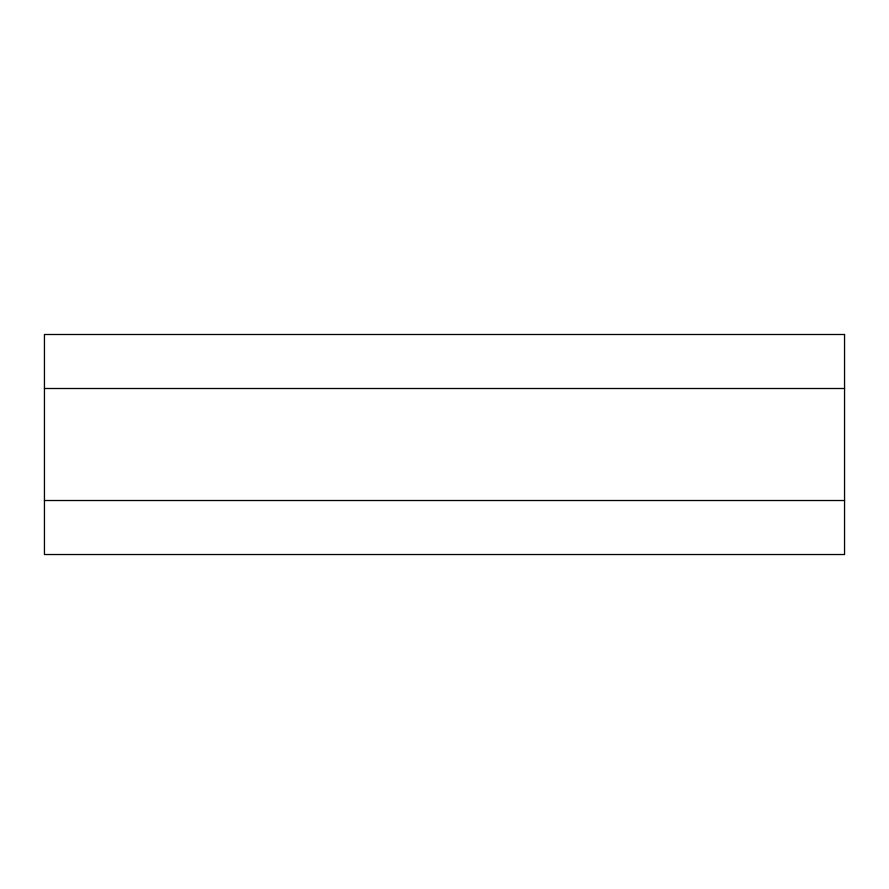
<?xml version="1.0" encoding="UTF-8"?>
<svg xmlns="http://www.w3.org/2000/svg" width="889" height="889" viewBox="0 0 889 889"><rect width="100%" height="100%" fill="white"/><g stroke="black" fill="none" stroke-linecap="round" stroke-linejoin="round"><path stroke-width="1.33" d="M44.45 388.504L844.55 388.504M44.45 500.518L844.55 500.518M844.55 334.497L44.45 334.497L44.45 554.525L844.55 554.525L844.55 334.497"/></g></svg>
